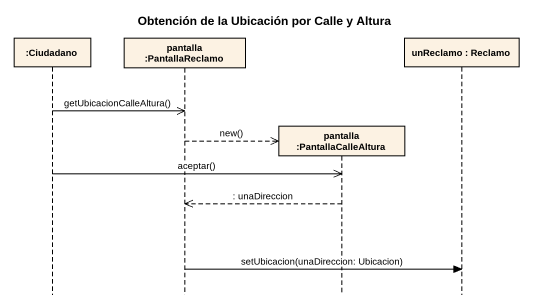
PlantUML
@startuml
title Obtención de la Ubicación por Calle y Altura
hide footbox
participant ":Ciudadano" as Ciudadano
participant "pantalla :PantallaReclamo" as pantalla_PantallaReclamo
participant "pantalla :PantallaCalleAltura" as pantalla_PantallaCalleAltura
participant "unReclamo : Reclamo" as unReclamo

Ciudadano ->> pantalla_PantallaReclamo : getUbicacionCalleAltura()
pantalla_PantallaReclamo -->> pantalla_PantallaCalleAltura ** : new()
Ciudadano ->> pantalla_PantallaCalleAltura : aceptar()
pantalla_PantallaCalleAltura -->> pantalla_PantallaReclamo : : unaDireccion
pantalla_PantallaReclamo -> unReclamo : setUbicacion(unaDireccion: Ubicacion)
@enduml
